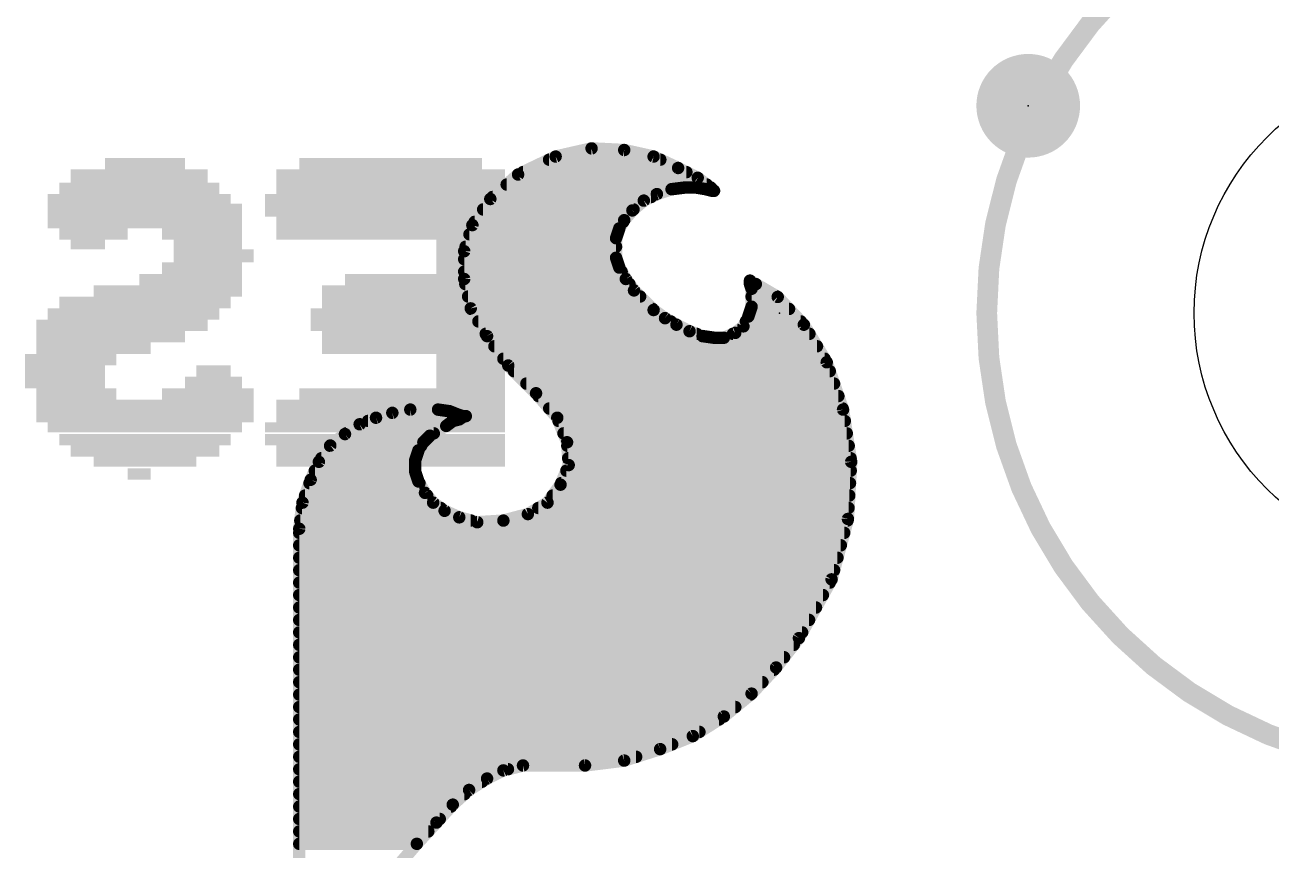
# Model space of a CAD drawing. Extents: x -23 to 84, y -8 to 75.
# Drawn here: x 49.74 to 57.37, y 62.75 to 67.81 of the extents above; entities that cross this region are included whole.
import ezdxf

# ---------------------------------------------------------------- set-up
doc = ezdxf.new("R2010")
doc.units = 0
for name, color, linetype in [('1', 12, 'CONTINUOUS'), ('16', 132, 'CONTINUOUS'), ('20', 53, 'CONTINUOUS'), ('21', 253, 'CONTINUOUS'), ('22', 253, 'CONTINUOUS'), ('23', 53, 'CONTINUOUS'), ('24', 53, 'CONTINUOUS'), ('39', 12, 'CONTINUOUS')]:
    doc.layers.add(name, color=color, linetype=linetype)

# ---------------------------------------------------------------- blocks, each defined once
blk = doc.blocks.new('PIE')
at = {"const_width": 0.5}
blk.add_lwpolyline([(0, -0.25, 1), (0, 0.25, 1), (0, -0.25)], format="xyb", dxfattribs=at)
blk = doc.blocks.new('RECT')
blk.add_solid([(-0.5, -0.5), (0.5, -0.5), (-0.5, 0.5), (0.5, 0.5)])

msp = doc.modelspace()

# ---------------------------------------------------------------- linework, layer by layer
at = {"layer": '20'}
msp.add_circle((58.42, 66.04), 1.524, dxfattribs=at)
at = {"layer": '21', "const_width": 0.0762}
for points in [[(53.206, 67.049), (52.986, 66.999)], [(53.406, 67.039), (53.206, 67.049)], [(52.986, 66.999), (52.756, 66.889)], [(52.9459, 66.9798), (53.6271, 66.9798)], [(53.586, 66.999), (53.406, 67.039)], [(53.736, 66.929), (53.586, 66.999)], [(52.756, 66.889), (52.586, 66.739)], [(52.7865, 66.9036), (53.7868, 66.9036)], [(53.856, 66.869), (53.736, 66.929)], [(52.6862, 66.8274), (53.9115, 66.8274)], [(53.936, 66.809), (53.856, 66.869)], [(52.586, 66.739), (52.476, 66.579)], [(52.5998, 66.7512), (53.5704, 66.7512)], [(53.526, 66.729), (53.606, 66.769)], [(53.606, 66.769), (53.696, 66.799)], [(53.696, 66.799), (53.776, 66.809)], [(53.776, 66.809), (53.846, 66.809)], [(53.846, 66.809), (53.906, 66.799)], [(53.906, 66.799), (53.946, 66.789)], [(53.956, 66.789), (53.936, 66.809)], [(53.946, 66.789), (53.956, 66.789)], [(52.542, 66.675), (53.463, 66.675)], [(53.406, 66.609), (53.456, 66.669)], [(53.456, 66.669), (53.526, 66.729)], [(52.4896, 66.5988), (53.3999, 66.5988)], [(53.376, 66.559), (53.406, 66.609)], [(52.476, 66.579), (52.426, 66.419)], [(52.4584, 66.5226), (53.3639, 66.5226)], [(53.356, 66.499), (53.376, 66.559)], [(52.4346, 66.4464), (53.356, 66.4464)], [(53.356, 66.379), (53.356, 66.499)], [(52.426, 66.419), (52.426, 66.249)], [(52.426, 66.3702), (53.3589, 66.3702)], [(53.376, 66.319), (53.356, 66.379)], [(52.426, 66.294), (53.3903, 66.294)], [(53.416, 66.249), (53.376, 66.319)], [(52.426, 66.249), (52.466, 66.069)], [(52.4329, 66.2178), (53.4383, 66.2178)], [(53.466, 66.179), (53.416, 66.249)], [(54.176, 66.239), (54.176, 66.219)], [(54.346, 66.139), (54.176, 66.239)], [(54.176, 66.219), (54.186, 66.189)], [(54.1764, 66.2178), (54.212, 66.2178)], [(52.4499, 66.1416), (53.5034, 66.1416)], [(53.586, 66.059), (53.466, 66.179)], [(54.186, 66.189), (54.186, 66.079)], [(54.186, 66.1416), (54.3416, 66.1416)], [(54.506, 65.969), (54.346, 66.139)], [(52.466, 66.069), (52.566, 65.899)], [(52.4681, 66.0654), (53.5796, 66.0654)], [(53.656, 66.009), (53.586, 66.059)], [(54.186, 66.079), (54.166, 66.019)], [(54.1815, 66.0654), (54.4153, 66.0654)], [(52.5129, 65.9892), (53.6907, 65.9892)], [(53.726, 65.969), (53.656, 66.009)], [(54.166, 66.019), (54.136, 65.959)], [(54.1511, 65.9892), (54.487, 65.9892)], [(52.5578, 65.913), (53.8487, 65.913)], [(52.566, 65.899), (52.696, 65.719)], [(53.806, 65.929), (53.726, 65.969)], [(53.886, 65.899), (53.806, 65.929)], [(53.956, 65.889), (53.886, 65.899)], [(54.086, 65.919), (54.016, 65.889)], [(54.072, 65.913), (54.5401, 65.913)], [(54.136, 65.959), (54.086, 65.919)], [(54.646, 65.739), (54.506, 65.969)], [(52.6109, 65.8368), (54.5865, 65.8368)], [(54.016, 65.889), (53.956, 65.889)], [(52.666, 65.7606), (54.6329, 65.7606)], [(52.696, 65.719), (52.866, 65.549)], [(52.7306, 65.6844), (54.6648, 65.6844)], [(54.746, 65.449), (54.646, 65.739)], [(52.8068, 65.6082), (54.6911, 65.6082)], [(52.866, 65.549), (52.996, 65.399)], [(52.8807, 65.532), (54.7174, 65.532)], [(52.096, 65.449), (51.986, 65.429)], [(52.266, 65.449), (52.096, 65.449)], [(52.336, 65.439), (52.266, 65.449)], [(52.386, 65.419), (52.336, 65.439)], [(52.9468, 65.4558), (54.7437, 65.4558)], [(54.796, 65.129), (54.746, 65.449)], [(51.886, 65.399), (51.786, 65.359)], [(51.8375, 65.3796), (52.3584, 65.3796)], [(51.986, 65.429), (51.886, 65.399)], [(52.316, 65.349), (52.356, 65.379)], [(52.356, 65.379), (52.396, 65.389)], [(52.416, 65.409), (52.386, 65.419)], [(52.396, 65.389), (52.426, 65.409)], [(52.436, 65.409), (52.416, 65.409)], [(52.426, 65.409), (52.436, 65.409)], [(52.996, 65.399), (53.056, 65.249)], [(53.0038, 65.3796), (54.7568, 65.3796)], [(51.696, 65.299), (51.606, 65.229)], [(51.786, 65.359), (51.696, 65.299)], [(51.7026, 65.3034), (52.24, 65.3034)], [(52.176, 65.249), (52.216, 65.289)], [(52.216, 65.289), (52.316, 65.349)], [(53.0342, 65.3034), (54.7688, 65.3034)], [(51.606, 65.229), (51.536, 65.129)], [(51.6047, 65.2272), (52.1629, 65.2272)], [(52.146, 65.199), (52.176, 65.249)], [(53.056, 65.249), (53.066, 65.109)], [(53.0576, 65.2272), (54.7807, 65.2272)], [(51.5514, 65.151), (52.13, 65.151)], [(52.126, 65.139), (52.146, 65.199)], [(52.126, 65.069), (52.126, 65.139)], [(53.063, 65.151), (54.7926, 65.151)], [(51.536, 65.129), (51.486, 65.019)], [(51.5114, 65.0748), (52.126, 65.0748)], [(52.146, 65.009), (52.126, 65.069)], [(53.066, 65.109), (53.016, 64.989)], [(53.0518, 65.0748), (54.7929, 65.0748)], [(54.776, 64.779), (54.796, 65.129)], [(51.486, 65.019), (51.436, 64.879)], [(51.4787, 64.9986), (52.1519, 64.9986)], [(52.186, 64.939), (52.146, 65.009)], [(53.016, 64.989), (52.936, 64.879)], [(53.02, 64.9986), (54.7885, 64.9986)], [(51.4515, 64.9224), (52.1998, 64.9224)], [(52.236, 64.879), (52.186, 64.939)], [(52.9676, 64.9224), (54.7842, 64.9224)], [(51.436, 64.879), (51.416, 64.719)], [(51.4319, 64.8462), (52.2819, 64.8462)], [(52.306, 64.829), (52.236, 64.879)], [(52.396, 64.789), (52.306, 64.829)], [(52.936, 64.879), (52.816, 64.809)], [(52.8798, 64.8462), (54.7798, 64.8462)], [(51.4224, 64.77), (52.4657, 64.77)], [(52.506, 64.759), (52.396, 64.789)], [(52.666, 64.769), (52.506, 64.759)], [(52.816, 64.809), (52.666, 64.769)], [(52.6698, 64.77), (54.7736, 64.77)], [(54.676, 64.409), (54.776, 64.779)], [(51.416, 64.719), (51.416, 61.959)], [(51.416, 64.6938), (54.753, 64.6938)], [(51.416, 64.6176), (54.7324, 64.6176)], [(51.416, 64.5414), (54.7118, 64.5414)], [(51.416, 64.4652), (54.6912, 64.4652)], [(51.416, 64.389), (54.6649, 64.389)], [(54.476, 64.049), (54.676, 64.409)], [(51.416, 64.3128), (54.6226, 64.3128)], [(51.416, 64.2366), (54.5802, 64.2366)], [(51.416, 64.1604), (54.5379, 64.1604)], [(51.416, 64.0842), (54.4956, 64.0842)], [(51.416, 64.008), (54.4441, 64.008)], [(54.336, 63.869), (54.476, 64.049)], [(51.416, 63.9318), (54.3848, 63.9318)], [(51.416, 63.8556), (54.3234, 63.8556)], [(54.186, 63.709), (54.336, 63.869)], [(51.416, 63.7794), (54.252, 63.7794)], [(51.416, 63.7032), (54.179, 63.7032)], [(54.016, 63.569), (54.186, 63.709)], [(51.416, 63.627), (54.0864, 63.627)], [(51.416, 63.5508), (53.9872, 63.5508)], [(53.826, 63.449), (54.016, 63.569)], [(51.416, 63.4746), (53.8665, 63.4746)], [(51.416, 63.3984), (53.6995, 63.3984)], [(53.626, 63.369), (53.826, 63.449)], [(51.416, 63.3222), (53.4789, 63.3222)], [(53.406, 63.299), (53.626, 63.369)], [(51.416, 63.246), (52.694, 63.246)], [(52.566, 63.189), (52.666, 63.239)], [(52.666, 63.239), (52.786, 63.269)], [(52.786, 63.269), (53.166, 63.269)], [(53.166, 63.269), (53.406, 63.299)], [(51.416, 63.1698), (52.5358, 63.1698)], [(52.456, 63.119), (52.566, 63.189)], [(51.416, 63.0936), (52.4278, 63.0936)], [(52.356, 63.029), (52.456, 63.119)], [(51.416, 63.0174), (52.3455, 63.0174)], [(52.256, 62.919), (52.356, 63.029)], [(51.416, 62.9412), (52.2762, 62.9412)], [(51.416, 62.865), (52.2062, 62.865)], [(52.136, 62.789), (52.256, 62.919)], [(51.416, 62.7888), (52.1358, 62.7888)], [(52.016, 62.649), (52.136, 62.789)]]:
    msp.add_lwpolyline(points, dxfattribs=at)
at = {"layer": '21', "const_width": 0.0381}
for points in [[(53.207, 67.068, 1), (53.205, 67.03)], [(53.2102, 67.0304, 1), (53.2018, 67.0676)], [(52.9459, 66.9988, 1), (52.9459, 66.9608)], [(52.9818, 67.0176, 1), (52.9902, 66.9804)], [(52.9942, 66.9818, 1), (52.9778, 67.0162)], [(53.4101, 67.0576, 1), (53.4019, 67.0204)], [(53.405, 67.02, 1), (53.407, 67.058)], [(53.5941, 67.0163, 1), (53.5779, 66.9817)], [(53.5819, 66.9804, 1), (53.5901, 67.0176)], [(53.6271, 66.9608, 1), (53.6271, 66.9988)], [(52.7686, 66.8747, 1), (52.7434, 66.9033)], [(52.7865, 66.9226, 1), (52.7865, 66.8846)], [(53.7445, 66.946, 1), (53.7275, 66.912)], [(53.7279, 66.9117, 1), (53.7441, 66.9463)], [(53.7868, 66.8846, 1), (53.7868, 66.9226)], [(52.6862, 66.8464, 1), (52.6862, 66.8084)], [(52.7478, 66.9062, 1), (52.7642, 66.8718)], [(53.8674, 66.8842, 1), (53.8446, 66.8538)], [(53.8475, 66.852, 1), (53.8645, 66.886)], [(53.9115, 66.8084, 1), (53.9115, 66.8464)], [(52.6017, 66.7282, 1), (52.5703, 66.7498)], [(52.5998, 66.7702, 1), (52.5998, 66.7322)], [(53.5704, 66.7322, 1), (53.5704, 66.7702)], [(53.6, 66.7871, 1), (53.612, 66.7509)], [(53.6145, 66.752, 1), (53.5975, 66.786)], [(53.6936, 66.8179, 1), (53.6984, 66.7801)], [(53.702, 66.7809, 1), (53.69, 66.8171)], [(53.776, 66.828, 1), (53.776, 66.79)], [(53.7784, 66.7901, 1), (53.7736, 66.8279)], [(53.8491, 66.8278, 1), (53.8429, 66.7902)], [(53.846, 66.79, 1), (53.846, 66.828)], [(53.9106, 66.8175, 1), (53.9014, 66.7805)], [(53.9029, 66.7802, 1), (53.9091, 66.8178)], [(53.9495, 66.8225, 1), (53.9225, 66.7955)], [(53.9246, 66.7938, 1), (53.9474, 66.8242)], [(53.946, 66.808, 1), (53.946, 66.77)], [(53.9414, 66.7705, 1), (53.9506, 66.8075)], [(53.9425, 66.7755, 1), (53.9695, 66.8025)], [(53.956, 66.77, 1), (53.956, 66.808)], [(52.542, 66.694, 1), (52.542, 66.656)], [(52.5734, 66.7533, 1), (52.5986, 66.7247)], [(53.4436, 66.6835, 1), (53.4684, 66.6545)], [(53.4706, 66.6568, 1), (53.4414, 66.6812)], [(53.463, 66.656, 1), (53.463, 66.694)], [(53.5175, 66.746, 1), (53.5345, 66.712)], [(53.5384, 66.7145, 1), (53.5136, 66.7435)], [(52.4896, 66.6178, 1), (52.4896, 66.5798)], [(53.3914, 66.6212, 1), (53.4206, 66.5968)], [(53.4223, 66.5992, 1), (53.3897, 66.6188)], [(53.3999, 66.5798, 1), (53.3999, 66.6178)], [(52.4584, 66.5416, 1), (52.4584, 66.5036)], [(52.4603, 66.5898, 1), (52.4917, 66.5682)], [(52.4942, 66.5733, 1), (52.4578, 66.5847)], [(53.3597, 66.5688, 1), (53.3923, 66.5492)], [(53.3941, 66.553, 1), (53.3579, 66.565)], [(53.3639, 66.5036, 1), (53.3639, 66.5416)], [(52.4346, 66.4654, 1), (52.4346, 66.4274)], [(53.3379, 66.505, 1), (53.3741, 66.493)], [(53.3751, 66.499, 1), (53.337, 66.499)], [(53.356, 66.4274, 1), (53.356, 66.4654)], [(52.4451, 66.419, 1), (52.407, 66.419)], [(52.4078, 66.4247, 1), (52.4442, 66.4133)], [(52.426, 66.3892, 1), (52.426, 66.3512)], [(53.3741, 66.385, 1), (53.3379, 66.373)], [(53.337, 66.379, 1), (53.3751, 66.379)], [(53.3589, 66.3512, 1), (53.3589, 66.3892)], [(52.426, 66.313, 1), (52.426, 66.275)], [(53.3925, 66.3285, 1), (53.3595, 66.3095)], [(53.3579, 66.313, 1), (53.3941, 66.325)], [(53.3903, 66.275, 1), (53.3903, 66.313)], [(52.4446, 66.2531, 1), (52.4074, 66.2449)], [(52.407, 66.249, 1), (52.4451, 66.249)], [(52.4329, 66.2368, 1), (52.4329, 66.1988)], [(53.4315, 66.2601, 1), (53.4005, 66.2379)], [(53.3995, 66.2395, 1), (53.4325, 66.2585)], [(53.4383, 66.1988, 1), (53.4383, 66.2368)], [(54.1951, 66.239, 1), (54.157, 66.239)], [(54.1857, 66.2554, 1), (54.1663, 66.2226)], [(54.1941, 66.225, 1), (54.1579, 66.213)], [(54.1764, 66.2368, 1), (54.1764, 66.1988)], [(54.212, 66.1988, 1), (54.212, 66.2368)], [(52.4499, 66.1606, 1), (52.4499, 66.1226)], [(53.4795, 66.1925, 1), (53.4525, 66.1655)], [(53.4505, 66.1679, 1), (53.4815, 66.1901)], [(53.5034, 66.1226, 1), (53.5034, 66.1606)], [(54.157, 66.219, 1), (54.1951, 66.219)], [(54.205, 66.189, 1), (54.1669, 66.189)], [(54.186, 66.1606, 1), (54.186, 66.1226)], [(54.1679, 66.183, 1), (54.2041, 66.195)], [(54.3599, 66.1521, 1), (54.3321, 66.1259)], [(54.3363, 66.1226, 1), (54.3557, 66.1554)], [(54.3416, 66.1226, 1), (54.3416, 66.1606)], [(52.4824, 66.0787, 1), (52.4496, 66.0593)], [(52.4474, 66.0649, 1), (52.4846, 66.0731)], [(52.4681, 66.0844, 1), (52.4681, 66.0464)], [(53.5971, 66.0745, 1), (53.5749, 66.0435)], [(53.5725, 66.0455, 1), (53.5995, 66.0725)], [(53.5796, 66.0464, 1), (53.5796, 66.0844)], [(54.1815, 66.0844, 1), (54.1815, 66.0464)], [(54.1669, 66.079, 1), (54.205, 66.079)], [(54.2041, 66.073, 1), (54.1679, 66.085)], [(54.4153, 66.0464, 1), (54.4153, 66.0844)], [(52.5129, 66.0082, 1), (52.5129, 65.9702)], [(53.6655, 66.0255, 1), (53.6465, 65.9925)], [(53.6449, 65.9935, 1), (53.6671, 66.0245)], [(53.6907, 65.9702, 1), (53.6907, 66.0082)], [(54.1511, 66.0082, 1), (54.1511, 65.9702)], [(54.1479, 66.025, 1), (54.1841, 66.013)], [(54.183, 66.0105, 1), (54.149, 66.0275)], [(54.487, 65.9702, 1), (54.487, 66.0082)], [(52.5578, 65.932, 1), (52.5578, 65.894)], [(52.5814, 65.9102, 1), (52.5506, 65.8878)], [(53.7345, 65.986, 1), (53.7175, 65.952)], [(53.7165, 65.9525, 1), (53.7355, 65.9855)], [(53.8127, 65.9468, 1), (53.7993, 65.9112)], [(53.7975, 65.912, 1), (53.8145, 65.946)], [(53.8487, 65.894, 1), (53.8487, 65.932)], [(53.8887, 65.9179, 1), (53.8833, 65.8801)], [(53.8793, 65.8812, 1), (53.8927, 65.9168)], [(54.072, 65.932, 1), (54.072, 65.894)], [(54.0741, 65.9339, 1), (54.0979, 65.9041)], [(54.0935, 65.9015, 1), (54.0785, 65.9365)], [(54.119, 65.9675, 1), (54.153, 65.9505)], [(54.1479, 65.9441, 1), (54.1241, 65.9739)], [(54.5223, 65.9789, 1), (54.4897, 65.9591)], [(54.4921, 65.9559, 1), (54.5199, 65.9821)], [(54.5401, 65.894, 1), (54.5401, 65.932)], [(52.5496, 65.8893, 1), (52.5824, 65.9087)], [(52.6109, 65.8558, 1), (52.6109, 65.8178)], [(53.956, 65.9081, 1), (53.956, 65.87)], [(53.9533, 65.8701, 1), (53.9587, 65.9079)], [(54.0085, 65.9065, 1), (54.0235, 65.8715)], [(54.016, 65.87, 1), (54.016, 65.9081)], [(54.5865, 65.8178, 1), (54.5865, 65.8558)], [(52.666, 65.7796, 1), (52.666, 65.7416)], [(54.6329, 65.7416, 1), (54.6329, 65.7796)], [(52.7095, 65.7325, 1), (52.6825, 65.7055)], [(52.6806, 65.7078, 1), (52.7114, 65.7302)], [(52.7306, 65.7034, 1), (52.7306, 65.6654)], [(54.664, 65.7452, 1), (54.628, 65.7328)], [(54.6297, 65.7291, 1), (54.6623, 65.7489)], [(54.6648, 65.6654, 1), (54.6648, 65.7034)], [(52.8068, 65.6272, 1), (52.8068, 65.5892)], [(54.6911, 65.5892, 1), (54.6911, 65.6272)], [(52.8804, 65.5615, 1), (52.8516, 65.5365)], [(52.8525, 65.5355, 1), (52.8795, 65.5625)], [(52.8807, 65.551, 1), (52.8807, 65.513)], [(54.7174, 65.513, 1), (54.7174, 65.551)], [(52.096, 65.468, 1), (52.096, 65.43)], [(52.0994, 65.4303, 1), (52.0926, 65.4677)], [(52.2687, 65.4679, 1), (52.2633, 65.4301)], [(52.266, 65.43, 1), (52.266, 65.468)], [(52.3431, 65.4567, 1), (52.3289, 65.4213)], [(52.3333, 65.4201, 1), (52.3387, 65.4579)], [(52.9468, 65.4748, 1), (52.9468, 65.4368)], [(54.7648, 65.4519, 1), (54.7272, 65.4461)], [(54.7437, 65.4368, 1), (54.7437, 65.4748)], [(51.8375, 65.3986, 1), (51.8375, 65.3606)], [(51.8805, 65.4172, 1), (51.8915, 65.3808)], [(51.8931, 65.3813, 1), (51.8789, 65.4167)], [(51.9826, 65.4477, 1), (51.9894, 65.4103)], [(51.9915, 65.4108, 1), (51.9805, 65.4472)], [(52.3514, 65.3975, 1), (52.3606, 65.3605)], [(52.3674, 65.3638, 1), (52.3446, 65.3942)], [(52.3584, 65.3606, 1), (52.3584, 65.3986)], [(52.392, 65.4371, 1), (52.38, 65.4009)], [(52.3854, 65.4049, 1), (52.4066, 65.3731)], [(52.3789, 65.4013, 1), (52.3931, 65.4367)], [(52.4006, 65.3705, 1), (52.3914, 65.4075)], [(52.416, 65.428, 1), (52.416, 65.39)], [(52.426, 65.428, 1), (52.426, 65.39)], [(52.41, 65.3909, 1), (52.422, 65.4271)], [(52.4366, 65.3931, 1), (52.4154, 65.4249)], [(52.436, 65.39, 1), (52.436, 65.428)], [(52.436, 65.39, 1), (52.436, 65.428)], [(53.0137, 65.4061, 1), (52.9783, 65.3919)], [(52.9816, 65.3865, 1), (53.0104, 65.4115)], [(53.0038, 65.3986, 1), (53.0038, 65.3606)], [(54.728, 65.4428, 1), (54.764, 65.4552)], [(54.7568, 65.3606, 1), (54.7568, 65.3986)], [(51.6854, 65.3149, 1), (51.7066, 65.2831)], [(51.7026, 65.3224, 1), (51.7026, 65.2844)], [(51.7077, 65.284, 1), (51.6843, 65.314)], [(51.7789, 65.3767, 1), (51.7931, 65.3413)], [(51.7966, 65.3431, 1), (51.7754, 65.3749)], [(52.2062, 65.3053, 1), (52.2258, 65.2727)], [(52.2295, 65.2755, 1), (52.2025, 65.3025)], [(52.24, 65.2844, 1), (52.24, 65.3224)], [(52.3046, 65.3642, 1), (52.3274, 65.3338)], [(52.3258, 65.3327, 1), (52.3062, 65.3653)], [(53.0342, 65.3224, 1), (53.0342, 65.2844)], [(54.7688, 65.2844, 1), (54.7688, 65.3224)], [(51.6047, 65.2462, 1), (51.6047, 65.2082)], [(51.5943, 65.244, 1), (51.6177, 65.214)], [(51.6216, 65.2181, 1), (51.5904, 65.2399)], [(52.1625, 65.2625, 1), (52.1895, 65.2355)], [(52.1923, 65.2392, 1), (52.1597, 65.2588)], [(52.1629, 65.2082, 1), (52.1629, 65.2462)], [(53.075, 65.2504, 1), (53.037, 65.2476)], [(53.0383, 65.2419, 1), (53.0737, 65.2561)], [(53.0576, 65.2462, 1), (53.0576, 65.2082)], [(54.7807, 65.2082, 1), (54.7807, 65.2462)], [(51.5514, 65.17, 1), (51.5514, 65.132)], [(52.1451, 65.139, 1), (52.107, 65.139)], [(52.1297, 65.2088, 1), (52.1623, 65.1892)], [(52.1641, 65.193, 1), (52.1279, 65.205)], [(52.13, 65.132, 1), (52.13, 65.17)], [(53.063, 65.17, 1), (53.063, 65.132)], [(54.7926, 65.132, 1), (54.7926, 65.17)], [(51.5114, 65.0938, 1), (51.5114, 65.0558)], [(51.5204, 65.1399, 1), (51.5516, 65.1181)], [(51.5533, 65.1211, 1), (51.5187, 65.1369)], [(52.1079, 65.145, 1), (52.1441, 65.133)], [(52.1441, 65.075, 1), (52.1079, 65.063)], [(52.126, 65.0558, 1), (52.126, 65.0938)], [(53.0518, 65.0938, 1), (53.0518, 65.0558)], [(53.047, 65.1076, 1), (53.085, 65.1104)], [(53.0836, 65.1017, 1), (53.0484, 65.1163)], [(54.815, 65.1279, 1), (54.777, 65.1301)], [(54.7772, 65.1261, 1), (54.8148, 65.1319)], [(54.7929, 65.0558, 1), (54.7929, 65.0938)], [(51.4787, 65.0176, 1), (51.4787, 64.9796)], [(51.4687, 65.0269, 1), (51.5033, 65.0111)], [(51.5039, 65.0126, 1), (51.4681, 65.0254)], [(52.107, 65.069, 1), (52.1451, 65.069)], [(52.1625, 65.0185, 1), (52.1295, 64.9995)], [(52.1279, 65.003, 1), (52.1641, 65.015)], [(52.1519, 64.9796, 1), (52.1519, 65.0176)], [(53.0314, 64.9778, 1), (53.0006, 65.0002)], [(53.02, 65.0176, 1), (53.02, 64.9796)], [(54.7885, 64.9796, 1), (54.7885, 65.0176)], [(51.4515, 64.9414, 1), (51.4515, 64.9034)], [(52.2006, 64.9512, 1), (52.1714, 64.9268)], [(52.1695, 64.9295, 1), (52.2025, 64.9485)], [(52.1998, 64.9034, 1), (52.1998, 64.9414)], [(52.9676, 64.9414, 1), (52.9676, 64.9034)], [(52.9984, 64.9963, 1), (53.0336, 64.9817)], [(54.7842, 64.9034, 1), (54.7842, 64.9414)], [(51.4319, 64.8652, 1), (51.4319, 64.8272)], [(51.4181, 64.8854, 1), (51.4539, 64.8726)], [(51.4549, 64.8766, 1), (51.4171, 64.8814)], [(52.2471, 64.8945, 1), (52.2249, 64.8635)], [(52.2214, 64.8668, 1), (52.2506, 64.8912)], [(52.2819, 64.8272, 1), (52.2819, 64.8652)], [(52.3137, 64.8464, 1), (52.2983, 64.8116)], [(52.8798, 64.8652, 1), (52.8798, 64.8272)], [(52.9206, 64.8902, 1), (52.9514, 64.8678)], [(52.9456, 64.8625, 1), (52.9264, 64.8955)], [(54.7798, 64.8272, 1), (54.7798, 64.8652)], [(51.4224, 64.789, 1), (51.4224, 64.751)], [(52.2949, 64.8135, 1), (52.3171, 64.8445)], [(52.401, 64.8074, 1), (52.391, 64.7706)], [(52.3883, 64.7716, 1), (52.4037, 64.8064)], [(52.4657, 64.751, 1), (52.4657, 64.789)], [(52.5048, 64.778, 1), (52.5072, 64.74)], [(52.501, 64.7406, 1), (52.511, 64.7774)], [(52.6611, 64.7874, 1), (52.6709, 64.7506)], [(52.6698, 64.789, 1), (52.6698, 64.751)], [(52.6672, 64.75, 1), (52.6648, 64.788)], [(52.8064, 64.8255, 1), (52.8256, 64.7925)], [(52.8209, 64.7906, 1), (52.8111, 64.8274)], [(54.757, 64.7801, 1), (54.795, 64.7779)], [(54.7944, 64.774, 1), (54.7576, 64.784)], [(54.7736, 64.751, 1), (54.7736, 64.789)], [(51.4351, 64.719, 1), (51.397, 64.719)], [(51.3971, 64.7214, 1), (51.4349, 64.7166)], [(51.416, 64.7129, 1), (51.416, 64.6748)], [(54.753, 64.6748, 1), (54.753, 64.7129)], [(51.416, 64.6367, 1), (51.416, 64.5986)], [(54.7324, 64.5986, 1), (54.7324, 64.6367)], [(51.416, 64.5605, 1), (51.416, 64.5224)], [(54.7118, 64.5224, 1), (54.7118, 64.5605)], [(51.416, 64.4843, 1), (51.416, 64.4462)], [(54.6912, 64.4462, 1), (54.6912, 64.4843)], [(51.416, 64.4081, 1), (51.416, 64.37)], [(54.6576, 64.414, 1), (54.6944, 64.404)], [(54.6927, 64.3997, 1), (54.6593, 64.4183)], [(54.6649, 64.37, 1), (54.6649, 64.4081)], [(51.416, 64.3319, 1), (51.416, 64.2938)], [(54.6226, 64.2938, 1), (54.6226, 64.3319)], [(51.416, 64.2557, 1), (51.416, 64.2176)], [(54.5802, 64.2176, 1), (54.5802, 64.2557)], [(51.416, 64.1795, 1), (51.416, 64.1414)], [(54.5379, 64.1414, 1), (54.5379, 64.1795)], [(51.416, 64.1033, 1), (51.416, 64.0652)], [(54.4956, 64.0652, 1), (54.4956, 64.1033)], [(51.416, 64.0271, 1), (51.416, 63.989)], [(54.4441, 63.989, 1), (54.4441, 64.0271)], [(54.4593, 64.0583, 1), (54.4927, 64.0397)], [(54.491, 64.0373, 1), (54.461, 64.0607)], [(51.416, 63.9509, 1), (51.416, 63.9128)], [(54.3848, 63.9128, 1), (54.3848, 63.9509)], [(51.416, 63.8747, 1), (51.416, 63.8366)], [(54.321, 63.8807, 1), (54.351, 63.8573)], [(54.3499, 63.856, 1), (54.3221, 63.882)], [(54.3234, 63.8366, 1), (54.3234, 63.8747)], [(51.416, 63.7985, 1), (51.416, 63.7604)], [(54.252, 63.7604, 1), (54.252, 63.7985)], [(51.416, 63.7223, 1), (51.416, 63.6842)], [(54.1721, 63.722, 1), (54.1999, 63.696)], [(54.1981, 63.6943, 1), (54.1739, 63.7237)], [(54.179, 63.6842, 1), (54.179, 63.7223)], [(51.416, 63.6461, 1), (51.416, 63.608)], [(54.0864, 63.608, 1), (54.0864, 63.6461)], [(51.416, 63.5699, 1), (51.416, 63.5318)], [(53.9872, 63.5318, 1), (53.9872, 63.5699)], [(54.0039, 63.5837, 1), (54.0281, 63.5543)], [(54.0262, 63.5529, 1), (54.0058, 63.5851)], [(51.416, 63.4937, 1), (51.416, 63.4556)], [(53.8665, 63.4556, 1), (53.8665, 63.4937)], [(51.416, 63.4175, 1), (51.416, 63.3794)], [(53.6995, 63.3794, 1), (53.6995, 63.4175)], [(53.8158, 63.4651, 1), (53.8362, 63.4329)], [(53.8331, 63.4313, 1), (53.8189, 63.4667)], [(51.416, 63.3413, 1), (51.416, 63.3032)], [(53.4789, 63.3032, 1), (53.4789, 63.3413)], [(53.6189, 63.3867, 1), (53.6331, 63.3513)], [(53.6318, 63.3508, 1), (53.6202, 63.3872)], [(51.416, 63.2651, 1), (51.416, 63.227)], [(52.6614, 63.2575, 1), (52.6706, 63.2205)], [(52.6745, 63.222, 1), (52.6575, 63.256)], [(52.694, 63.227, 1), (52.694, 63.2651)], [(52.786, 63.2881, 1), (52.786, 63.25)], [(52.7906, 63.2505, 1), (52.7814, 63.2875)], [(53.1636, 63.2879, 1), (53.1684, 63.2501)], [(53.166, 63.25, 1), (53.166, 63.2881)], [(53.4002, 63.3172, 1), (53.4118, 63.2808)], [(53.4084, 63.2801, 1), (53.4036, 63.3179)], [(51.416, 63.1889, 1), (51.416, 63.1508)], [(52.5358, 63.1508, 1), (52.5358, 63.1889)], [(52.5575, 63.206, 1), (52.5745, 63.172)], [(52.5762, 63.1729, 1), (52.5558, 63.2051)], [(51.416, 63.1127, 1), (51.416, 63.0746)], [(52.4278, 63.0746, 1), (52.4278, 63.1127)], [(52.4458, 63.1351, 1), (52.4662, 63.1029)], [(52.4687, 63.1048, 1), (52.4433, 63.1332)], [(51.416, 63.0365, 1), (51.416, 62.9984)], [(52.3433, 63.0432, 1), (52.3687, 63.0148)], [(52.3701, 63.0162, 1), (52.3419, 63.0418)], [(52.3455, 62.9984, 1), (52.3455, 63.0365)], [(51.416, 62.9603, 1), (51.416, 62.9222)], [(52.2762, 62.9222, 1), (52.2762, 62.9603)], [(51.416, 62.8841, 1), (51.416, 62.846)], [(52.2062, 62.846, 1), (52.2062, 62.8841)], [(52.2419, 62.9318, 1), (52.2701, 62.9062)], [(52.27, 62.9061, 1), (52.242, 62.9319)], [(51.416, 62.8079, 1), (51.416, 62.7698)], [(52.122, 62.8019, 1), (52.15, 62.7761)], [(52.1505, 62.7766, 1), (52.1215, 62.8014)], [(52.1358, 62.7698, 1), (52.1358, 62.8079)]]:
    msp.add_lwpolyline(points, format="xyb", dxfattribs=at)
at = {"layer": '23'}
msp.add_point((55.88, 67.31), dxfattribs=at)
at = {"layer": '24'}
for p in [(55.88, 67.31), (54.356, 66.04)]:
    msp.add_point(p, dxfattribs=at)
at = {"layer": '39', "const_width": 0.127}
msp.add_lwpolyline([(58.42, 63.246, 1), (58.42, 68.834, 1), (58.42, 63.246)], format="xyb", dxfattribs=at)

# ---------------------------------------------------------------- block references
at = {"layer": '1', "xscale": 0.635, "yscale": 0.635}
msp.add_blockref('PIE', (55.88, 67.31), dxfattribs=at)
at = {"layer": '16', "xscale": 0.635, "yscale": 0.635}
msp.add_blockref('PIE', (55.88, 67.31), dxfattribs=at)
at = {"layer": '22', "rotation": 180}
for p, xscale, yscale in [((50.471, 66.955), 0.49, 0.07), ((51.976, 66.955), 1.12, 0.07), ((50.436, 66.88), 0.84, 0.08), ((51.976, 66.88), 1.4, 0.08), ((50.436, 66.805), 0.98, 0.07), ((51.976, 66.805), 1.4, 0.07), ((50.436, 66.74), 1.12, 0.06), ((50.471, 66.67), 1.19, 0.08), ((51.941, 66.74), 1.47, 0.06), ((51.941, 66.67), 1.47, 0.08), ((50.471, 66.595), 1.19, 0.07), ((51.976, 66.595), 1.4, 0.07), ((50.156, 66.525), 0.42, 0.07), ((50.821, 66.525), 0.49, 0.07), ((51.976, 66.525), 1.4, 0.07), ((50.121, 66.46), 0.21, 0.06), ((50.856, 66.46), 0.42, 0.06), ((52.466, 66.46), 0.42, 0.06), ((50.891, 66.39), 0.49, 0.08), ((52.466, 66.39), 0.42, 0.08), ((50.821, 66.315), 0.49, 0.07), ((52.466, 66.315), 0.42, 0.07), ((50.751, 66.245), 0.63, 0.07), ((52.186, 66.245), 0.98, 0.07), ((50.611, 66.175), 0.91, 0.07), ((52.116, 66.175), 1.12, 0.07), ((50.471, 66.105), 1.05, 0.07), ((52.116, 66.105), 1.12, 0.07), ((50.401, 66.035), 1.05, 0.07), ((52.081, 66.035), 1.19, 0.07), ((50.331, 65.965), 1.05, 0.07), ((50.261, 65.9), 0.91, 0.08), ((52.081, 65.965), 1.19, 0.07), ((52.116, 65.9), 1.12, 0.08), ((50.156, 65.825), 0.7, 0.07), ((52.116, 65.825), 1.12, 0.07), ((50.016, 65.755), 0.56, 0.07), ((52.466, 65.755), 0.42, 0.07), ((49.981, 65.685), 0.49, 0.07), ((50.891, 65.685), 0.21, 0.07), ((52.466, 65.685), 0.42, 0.07), ((49.981, 65.615), 0.49, 0.07), ((50.891, 65.615), 0.35, 0.07), ((52.466, 65.615), 0.42, 0.07), ((50.051, 65.545), 0.49, 0.07), ((50.856, 65.545), 0.56, 0.07), ((52.046, 65.545), 1.26, 0.07), ((50.471, 65.475), 1.33, 0.07), ((51.976, 65.475), 1.4, 0.07), ((50.471, 65.405), 1.33, 0.07), ((51.976, 65.405), 1.4, 0.07), ((50.471, 65.34), 1.19, 0.06), ((51.941, 65.34), 1.47, 0.06), ((50.471, 65.265), 1.05, 0.07), ((51.941, 65.265), 1.47, 0.07), ((50.471, 65.195), 0.91, 0.07), ((51.976, 65.195), 1.4, 0.07), ((50.471, 65.13), 0.63, 0.06), ((51.976, 65.13), 1.4, 0.06), ((50.436, 65.055), 0.14, 0.07)]:
    msp.add_blockref('RECT', p, dxfattribs=dict(at, xscale=xscale, yscale=yscale))

doc.saveas('drawing.dxf')
